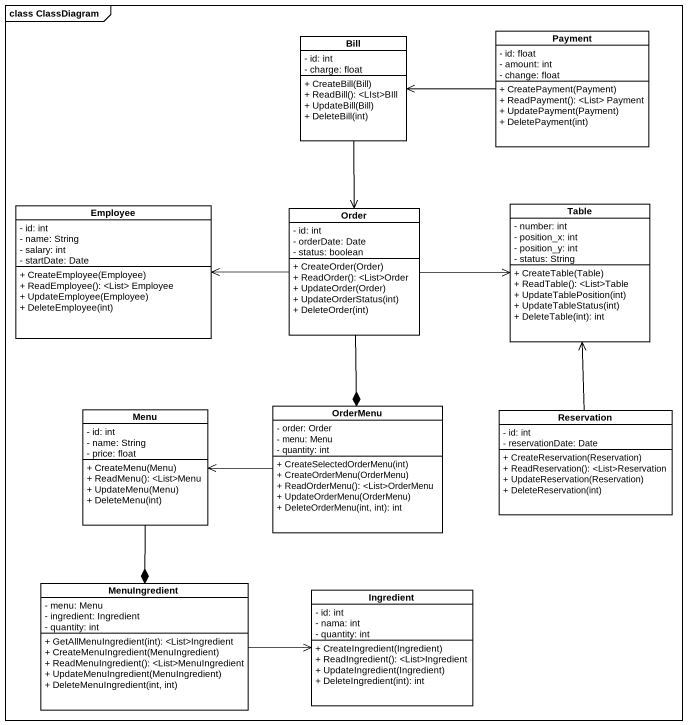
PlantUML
@startuml
mainframe class ClassDiagram
hide circle
hide empty members
skinparam classAttributeIconSize 0
class Bill {
  - id: int
  - charge: float
  + CreateBill(Bill)
  + ReadBill(): <LIst>BIll
  + UpdateBill(Bill)
  + DeleteBill(int)
}
class Payment {
  - id: float
  - amount: int
  - change: float
  + CreatePayment(Payment)
  + ReadPayment(): <List> Payment
  + UpdatePayment(Payment)
  + DeletePayment(int)
}
class Employee {
  - id: int
  - name: String
  - salary: int
  - startDate: Date
  + CreateEmployee(Employee)
  + ReadEmployee(): <List> Employee
  + UpdateEmployee(Employee)
  + DeleteEmployee(int)
}
class Order {
  - id: int
  - orderDate: Date
  - status: boolean
  + CreateOrder(Order)
  + ReadOrder(): <List>Order
  + UpdateOrder(Order)
  + UpdateOrderStatus(int)
  + DeleteOrder(int)
}
class Table {
  - number: int
  - position_x: int
  - position_y: int
  - status: String
  + CreateTable(Table)
  + ReadTable(): <List>Table
  + UpdateTablePosition(int)
  + UpdateTableStatus(int)
  + DeleteTable(int): int
}
class OrderMenu {
  - order: Order
  - menu: Menu
  - quantity: int
  + CreateSelectedOrderMenu(int)
  + CreateOrderMenu(OrderMenu)
  + ReadOrderMenu(): <List>OrderMenu
  + UpdateOrderMenu(OrderMenu)
  + DeleteOrderMenu(int, int): int
}
class Menu {
  - id: int
  - name: String
  - price: float
  + CreateMenu(Menu)
  + ReadMenu(): <List>Menu
  + UpdateMenu(Menu)
  + DeleteMenu(int)
}
class Reservation {
  - id: int
  - reservationDate: Date
  + CreateReservation(Reservation)
  + ReadReservation(): <List>Reservation
  + UpdateReservation(Reservation)
  + DeleteReservation(int)
}
class MenuIngredient {
  - menu: Menu
  - ingredient: Ingredient
  - quantity: int
  + GetAllMenuIngredient(int): <List>Ingredient
  + CreateMenuIngredient(MenuIngredient)
  + ReadMenuIngredient(): <List>MenuIngredient
  + UpdateMenuIngredient(MenuIngredient)
  + DeleteMenuIngredient(int, int)
}
class Ingredient {
  - id: int
  - nama: int
  - quantity: int
  + CreateIngredient(Ingredient)
  + ReadIngredient(): <List>Ingredient
  + UpdateIngredient(Ingredient)
  + DeleteIngredient(int): int
}
Bill --> Order
Payment -left-> Bill
Employee <-right- Order
Order -right-> Table
Order --* OrderMenu
OrderMenu -left-> Menu
Menu --* MenuIngredient
Reservation -up-> Table
MenuIngredient -right-> Ingredient
@enduml
